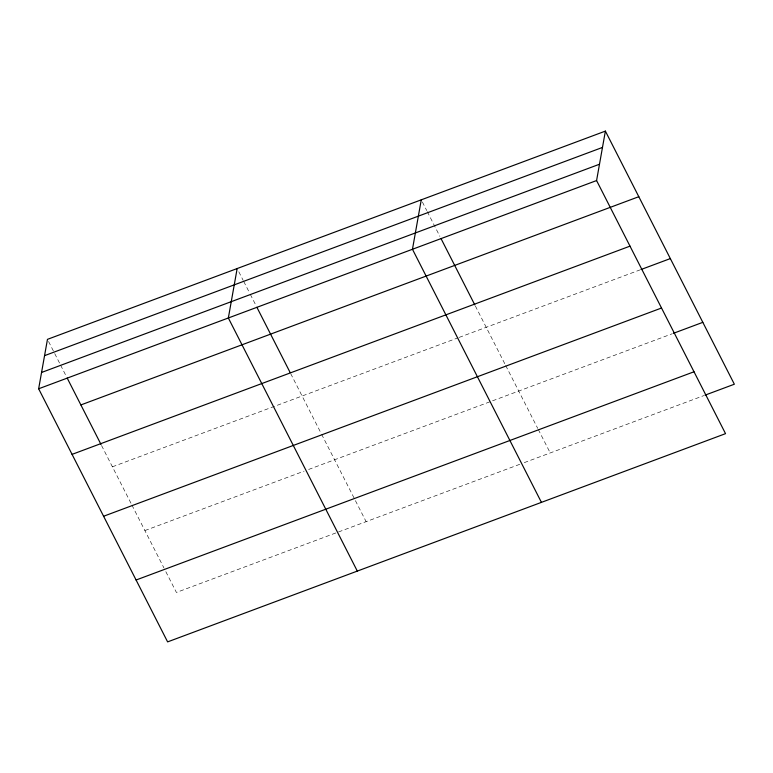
<?xml version="1.0" encoding="UTF-8"?>
<svg xmlns="http://www.w3.org/2000/svg" width="773" height="773" viewBox="0 0 773 773"><rect width="100%" height="100%" fill="white"/><g stroke="black" fill="none" stroke-linecap="round" stroke-linejoin="round"><path stroke-width="0.58" stroke-dasharray="3.87 2.9" d="M112.404 466.815L457.983 337.84M459.114 337.415L639.841 269.97M144.889 530.568L304.098 471.153M308.62 469.462L672.326 333.723M519.736 464.322L176.418 592.447L164.465 568.976M524.258 462.631L703.855 395.602M422.367 201.975L426.744 210.585M427.295 211.657L439.895 236.383M475.347 305.963L505.165 364.489M505.706 365.552L537.728 428.397M538.279 429.459L550.231 452.939M238.799 271.767L243.176 280.377M243.727 281.449L249.756 293.276M250.307 294.349L256.327 306.176M290.687 373.61L321.056 433.209M321.597 434.271L366.122 521.649M48.554 341.492L60.062 364.073M60.603 365.146L66.633 376.982M101.534 445.48L131.362 504.006M131.903 505.069L163.915 567.913"/><path stroke-width="1.16" d="M605.385 131.11L596.582 180.553L725.538 433.653L167.615 641.89L38.65 388.78L47.462 339.347L605.385 131.11L734.35 384.22L704.986 395.177M237.156 268.55L228.344 317.983L357.31 571.092M421.266 199.83L412.463 249.264L541.429 502.373M44.554 355.657L602.476 147.43M41.558 372.47L599.481 164.234M38.65 388.78L596.582 180.553M80.875 404.936L638.807 196.7M72.073 454.369L629.995 246.143M640.972 269.545L670.336 258.588M103.601 516.248L661.524 308.021M673.457 333.298L702.821 322.341M136.087 580.011L694.009 371.774M440.997 238.538L474.806 304.9M256.878 307.258L290.146 372.547M67.183 378.055L100.992 444.407"/></g></svg>
